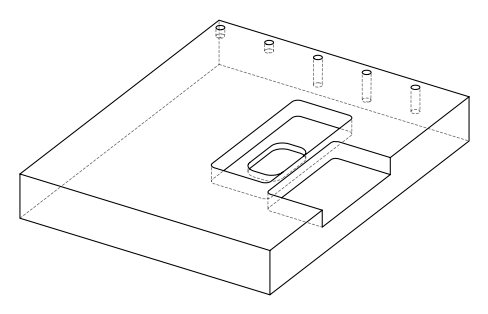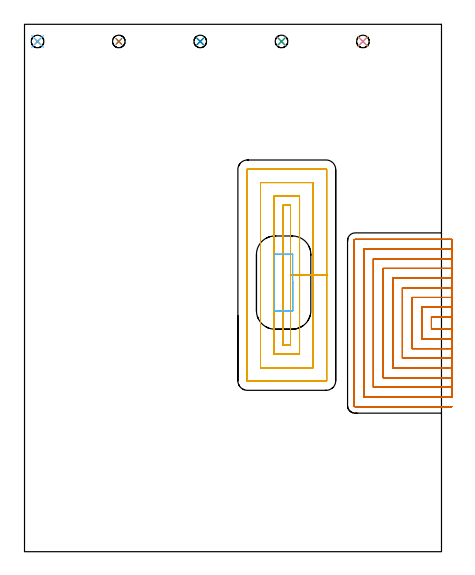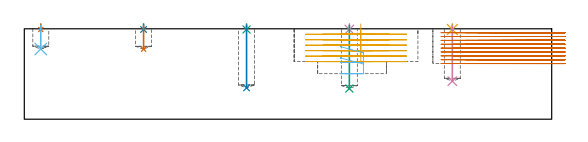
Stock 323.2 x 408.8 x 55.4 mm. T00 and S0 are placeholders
(PLAN: 13 operations, 4 tool changes, 65.7 min)
(1 SPOT_DRILL | STEP1POCKET | NXT0321_9005460120000 | 0.03 min | 0 mm3)
(2 SPOT_DRILL_1 | STEP1POCKET_1 | NXT0321_9005460120000 | 0.03 min | 1 mm3)
(3 SPOT_DRILL_2 | STEP1POCKET_2 | NXT0321_9005460120000 | 0.03 min | 1 mm3)
(4 SPOT_DRILL_3 | STEP1POCKET_3 | NXT0321_9005460120000 | 0.03 min | 1 mm3)
(5 SPOT_DRILL_4 | STEP1POCKET_4 | NXT0321_9005460120000 | 0.03 min | 1 mm3)
(6 DRILL_BLIND_HOLE_INTO_CENTER | STEP1POCKET | NXT0301_069 | 0.06 min | 841 mm3)
(7 DRILL_BLIND_HOLE_INTO_CENTER_1 | STEP1POCKET_1 | NXT0301_069 | 0.06 min | 848 mm3)
(8 DRILL_BLIND_HOLE_INTO_CENTER_2 | STEP1POCKET_2 | NXT0301_069 | 0.15 min | 2628 mm3)
(9 DRILL_BLIND_HOLE_INTO_CENTER_3 | STEP1POCKET_3 | NXT0301_069 | 0.16 min | 2657 mm3)
(10 DRILL_BLIND_HOLE_INTO_CENTER_4 | STEP1POCKET_4 | NXT0301_069 | 0.14 min | 2320 mm3)
(11 MILL_RECTANGULAR_POCKET | POCKET_RECTANGULAR_STRAIGHT | UGT0201_132 | Follow Part, ap 3.5, ae 75% | 16.96 min | 271082 mm3)
(12 MILL_RECTANGULAR_POCKET_1 | POCKET_RECTANGULAR_STRAIGHT_1 | UGT0201_006 | Follow Part, ap 7, ae 75% | 0.78 min | 21184 mm3)
(13 MILL_SLOT | SLOT_PARTIAL_RECTANGULAR | NXT0201_013 | Follow Part, ap 2.5, ae 75% | 47.22 min | 216336 mm3)
(TOOL NXT0321_9005460120000 | NC Spot Drill, 142deg, 12mm, Carbide, Uncoated | D12 PA142 FL30 Z2)
(TOOL NXT0301_069 | Carbide Drill 9.8mm [860.1-0980-029A1-MM 2214] | D9.8 PA140 FL47 Z2)
(TOOL UGT0201_132 | Carbide End Mill 14.0 | D14 FL30 Z4)
(TOOL UGT0201_006 | End Mill 28 mm | D28 FL25 Z2)
(TOOL NXT0201_013 | ENDMILL 10mm | D10 FL30 Z4)
(OP 1 SPOT_DRILL)
G17 G21 G94 G90
T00 M6
G54
G17 G0 G90 X10.1 Y395.5 S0 M3
G43 Z65.4 H0
G94 G81 G98 Z54.978 F250. R58.4
G80
M5
M2
(OP 2 SPOT_DRILL_1)
G17 G21 G94 G90
T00 M6
G54
G17 G0 G90 X73.1 Y395.5 S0 M3
G43 Z65.4 H0
G94 G81 G98 Z54.978 F250. R58.4
G80
M5
M2
(OP 3 SPOT_DRILL_2)
G17 G21 G94 G90
T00 M6
G54
G17 G0 G90 X136.2 Y395.5 S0 M3
G43 Z65.4 H0
G94 G81 G98 Z54.978 F250. R58.4
G80
M5
M2
(OP 4 SPOT_DRILL_3)
G17 G21 G94 G90
T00 M6
G54
G17 G0 G90 X199.2 Y395.5 S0 M3
G43 Z65.4 H0
G94 G81 G98 Z54.978 F250. R58.4
G80
M5
M2
(OP 5 SPOT_DRILL_4)
G17 G21 G94 G90
T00 M6
G54
G17 G0 G90 X262.3 Y395.5 S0 M3
G43 Z65.4 H0
G94 G81 G98 Z54.978 F250. R58.4
G80
M5
M2
(OP 6 DRILL_BLIND_HOLE_INTO_CENTER)
G17 G21 G94 G90
T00 M6
G54
G17 G0 G90 X10.1 Y395.5 S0 M3
G43 Z65.4 H1
G94 G81 G98 Z43. F250. R57.4
G80
M5
M2
(OP 7 DRILL_BLIND_HOLE_INTO_CENTER_1)
G17 G21 G94 G90
T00 M6
G54
G17 G0 G90 X73.1 Y395.5 S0 M3
G43 Z65.4 H1
G94 G81 G98 Z42.9 F250. R57.4
G80
M5
M2
(OP 8 DRILL_BLIND_HOLE_INTO_CENTER_2)
G17 G21 G94 G90
T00 M6
G54
G17 G0 G90 X136.2 Y395.5 S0 M3
G43 Z65.4 H1
G94 G81 G98 Z19.2 F250. R57.4
G80
M5
M2
(OP 9 DRILL_BLIND_HOLE_INTO_CENTER_3)
G17 G21 G94 G90
T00 M6
G54
G17 G0 G90 X199.2 Y395.5 S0 M3
G43 Z65.4 H1
G94 G81 G98 Z18.8 F250. R57.4
G80
M5
M2
(OP 10 DRILL_BLIND_HOLE_INTO_CENTER_4)
G17 G21 G94 G90
T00 M6
G54
G17 G0 G90 X262.3 Y395.5 S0 M3
G43 Z65.4 H1
G94 G81 G98 Z23.3 F250. R57.4
G80
M5
M2
(OP 11 MILL_RECTANGULAR_POCKET)
G17 G21 G94 G90
T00 M6
G54
G17 G0 G90 X206.2 Y190.652 S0 M3
G43 Z65.4 H0
Z58.4
G94 G1 Y214.35 Z52.05 F250.
Y268.6 F500.
X200.4
Y160.1
X206.2
Y214.35
X213.2
Y275.6
X193.4
Y153.1
X213.2
Y214.35
X223.7
Y286.1
X182.9
Y142.6
X223.7
Y214.35
X234.2
Y296.2
G3 X233.8 Y296.6 R0.4
G1 X172.8
G3 X172.4 Y296.2 R0.4
G1 Y132.5
G3 X172.8 Y132.1 R0.4
G1 X233.8
G3 X234.2 Y132.5 R0.4
G1 Y214.35
Y215.35
G0 X206.2 Y190.652 Z55.05
G1 Y214.35 Z48.7 F250.
Y268.6 F500.
X200.4
Y160.1
X206.2
Y214.35
X213.2
Y275.6
X193.4
Y153.1
X213.2
Y214.35
X223.7
Y286.1
X182.9
Y142.6
X223.7
Y214.35
X234.2
Y296.2
G3 X233.8 Y296.6 R0.4
G1 X172.8
G3 X172.4 Y296.2 R0.4
G1 Y132.5
G3 X172.8 Y132.1 R0.4
G1 X233.8
G3 X234.2 Y132.5 R0.4
G1 Y214.35
Y215.35
G0 X206.2 Y190.652 Z51.7
G1 Y214.35 Z45.35 F250.
Y268.6 F500.
X200.4
Y160.1
X206.2
Y214.35
X213.2
Y275.6
X193.4
Y153.1
X213.2
Y214.35
X223.7
Y286.1
X182.9
Y142.6
X223.7
Y214.35
X234.2
Y296.2
G3 X233.8 Y296.6 R0.4
G1 X172.8
G3 X172.4 Y296.2 R0.4
G1 Y132.5
G3 X172.8 Y132.1 R0.4
G1 X233.8
G3 X234.2 Y132.5 R0.4
G1 Y214.35
Y215.35
G0 X206.2 Y190.652 Z48.35
G1 Y214.35 Z42. F250.
Y268.6 F500.
X200.4
Y160.1
X206.2
Y214.35
X213.2
Y275.6
X193.4
Y153.1
X213.2
Y214.35
X223.7
Y286.1
X182.9
Y142.6
X223.7
Y214.35
X234.2
Y296.2
G3 X233.8 Y296.6 R0.4
G1 X172.8
G3 X172.4 Y296.2 R0.4
G1 Y132.5
G3 X172.8 Y132.1 R0.4
G1 X233.8
G3 X234.2 Y132.5 R0.4
G1 Y214.35
Y215.35
G0 X206.2 Y190.652 Z45.
G1 Y214.35 Z38.65 F250.
Y268.6 F500.
X200.4
Y160.1
X206.2
Y214.35
X213.2
Y275.6
X193.4
Y153.1
X213.2
Y214.35
X223.7
Y286.1
X182.9
Y142.6
X223.7
Y214.35
X234.2
Y296.2
G3 X233.8 Y296.6 R0.4
G1 X172.8
G3 X172.4 Y296.2 R0.4
G1 Y132.5
G3 X172.8 Y132.1 R0.4
G1 X233.8
G3 X234.2 Y132.5 R0.4
G1 Y214.35
Y215.35
G0 X206.2 Y190.652 Z41.65
G1 Y214.35 Z35.3 F250.
Y268.6 F500.
X200.4
Y160.1
X206.2
Y214.35
X213.2
Y275.6
X193.4
Y153.1
X213.2
Y214.35
X223.7
Y286.1
X182.9
Y142.6
X223.7
Y214.35
X234.2
Y296.2
G3 X233.8 Y296.6 R0.4
G1 X172.8
G3 X172.4 Y296.2 R0.4
G1 Y132.5
G3 X172.8 Y132.1 R0.4
G1 X233.8
G3 X234.2 Y132.5 R0.4
G1 Y214.35
Y215.35
G0 Z65.4
M5
M2
(OP 12 MILL_RECTANGULAR_POCKET_1)
G17 G21 G94 G90
T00 M6
G54
G17 G0 G90 X193.8 Y187.402 S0 M3
G43 Z65.4 H0
Z44.65
G94 G1 Y186.8 Z44.489 F250.
Y186.745 Z44.474
X193.846 Y186.632 Z44.441
X193.932 Y186.546 Z44.409
X194.045 Y186.5 Z44.376
X207.655 Z40.729
X207.768 Y186.546 Z40.696
X207.854 Y186.632 Z40.664
X207.9 Y186.745 Z40.631
Y186.8 Z40.616
Y208.6 Z34.775
Y230.4 F500.
G3 X207.6 Y230.7 R0.3
G1 X194.1
G3 X193.8 Y230.4 R0.3
G1 Y186.8
G3 X194.1 Y186.5 R0.3
G1 X207.6
G3 X207.9 Y186.8 R0.3
G1 Y208.6
Y209.6
G0 X193.8 Y187.402 Z37.775
G1 Y186.8 Z37.614 F250.
Y186.745 Z37.599
X193.846 Y186.632 Z37.566
X193.932 Y186.546 Z37.534
X194.045 Y186.5 Z37.501
X207.655 Z33.854
X207.768 Y186.546 Z33.821
X207.854 Y186.632 Z33.789
X207.9 Y186.745 Z33.756
Y186.8 Z33.741
Y208.6 Z27.9
Y230.4 F500.
G3 X207.6 Y230.7 R0.3
G1 X194.1
G3 X193.8 Y230.4 R0.3
G1 Y186.8
G3 X194.1 Y186.5 R0.3
G1 X207.6
G3 X207.9 Y186.8 R0.3
G1 Y208.6
Y209.6
G0 Z65.4
M5
M2
(OP 13 MILL_SLOT)
G17 G21 G94 G90
T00 M6
G54
G17 G0 G90 X331.2 Y182.1 S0 M3
G43 Z65.4 H0
Z53.033
G94 G1 X328.2 F250.
X315.4 F500.
Y172.4
X328.2
X331.2 F250.
Y189.6
X328.2
X307.9 F500.
Y164.9
X328.2
X331.2 F250.
Y197.1
X328.2
X300.4 F500.
Y157.4
X328.2
X331.2 F250.
Y204.6
X328.2
X292.9 F500.
Y149.9
X328.2
X331.2 F250.
Y212.1
X328.2
X285.4 F500.
Y142.4
X328.2
X331.2 F250.
Y219.6
X328.2
X277.9 F500.
Y134.9
X328.2
X331.2 F250.
Y227.1
X328.2
X270.4 F500.
Y127.4
X328.2
X331.2 F250.
Y234.6
X328.2
X262.9 F500.
Y119.9
X328.2
X331.2 F250.
Y242.1
X328.2
X256.2 F500.
G3 X255.4 Y241.3 R0.8
G1 Y113.2
G3 X256.2 Y112.4 R0.8
G1 X328.2
X331.2 F250.
G0 Y182.1 Z50.667
G1 X328.2
X315.4 F500.
Y172.4
X328.2
X331.2 F250.
Y189.6
X328.2
X307.9 F500.
Y164.9
X328.2
X331.2 F250.
Y197.1
X328.2
X300.4 F500.
Y157.4
X328.2
X331.2 F250.
Y204.6
X328.2
X292.9 F500.
Y149.9
X328.2
X331.2 F250.
Y212.1
X328.2
X285.4 F500.
Y142.4
X328.2
X331.2 F250.
Y219.6
X328.2
X277.9 F500.
Y134.9
X328.2
X331.2 F250.
Y227.1
X328.2
X270.4 F500.
Y127.4
X328.2
X331.2 F250.
Y234.6
X328.2
X262.9 F500.
Y119.9
X328.2
X331.2 F250.
Y242.1
X328.2
X256.2 F500.
G3 X255.4 Y241.3 R0.8
G1 Y113.2
G3 X256.2 Y112.4 R0.8
G1 X328.2
X331.2 F250.
G0 Y182.1 Z48.3
G1 X328.2
X315.4 F500.
Y172.4
X328.2
X331.2 F250.
Y189.6
X328.2
X307.9 F500.
Y164.9
X328.2
X331.2 F250.
Y197.1
X328.2
X300.4 F500.
Y157.4
X328.2
X331.2 F250.
Y204.6
X328.2
X292.9 F500.
Y149.9
X328.2
X331.2 F250.
Y212.1
X328.2
X285.4 F500.
Y142.4
X328.2
X331.2 F250.
Y219.6
X328.2
X277.9 F500.
Y134.9
X328.2
X331.2 F250.
Y227.1
X328.2
X270.4 F500.
Y127.4
X328.2
X331.2 F250.
Y234.6
X328.2
X262.9 F500.
Y119.9
X328.2
X331.2 F250.
Y242.1
X328.2
X256.2 F500.
G3 X255.4 Y241.3 R0.8
G1 Y113.2
G3 X256.2 Y112.4 R0.8
G1 X328.2
X331.2 F250.
G0 Y182.1 Z45.933
G1 X328.2
X315.4 F500.
Y172.4
X328.2
X331.2 F250.
Y189.6
X328.2
X307.9 F500.
Y164.9
X328.2
X331.2 F250.
Y197.1
X328.2
X300.4 F500.
Y157.4
X328.2
X331.2 F250.
Y204.6
X328.2
X292.9 F500.
Y149.9
X328.2
X331.2 F250.
Y212.1
X328.2
X285.4 F500.
Y142.4
X328.2
X331.2 F250.
Y219.6
X328.2
X277.9 F500.
Y134.9
X328.2
X331.2 F250.
Y227.1
X328.2
X270.4 F500.
Y127.4
X328.2
X331.2 F250.
Y234.6
X328.2
X262.9 F500.
Y119.9
X328.2
X331.2 F250.
Y242.1
X328.2
X256.2 F500.
G3 X255.4 Y241.3 R0.8
G1 Y113.2
G3 X256.2 Y112.4 R0.8
G1 X328.2
X331.2 F250.
G0 Y182.1 Z43.567
G1 X328.2
X315.4 F500.
Y172.4
X328.2
X331.2 F250.
Y189.6
X328.2
X307.9 F500.
Y164.9
X328.2
X331.2 F250.
Y197.1
X328.2
X300.4 F500.
Y157.4
X328.2
X331.2 F250.
Y204.6
X328.2
X292.9 F500.
Y149.9
X328.2
X331.2 F250.
Y212.1
X328.2
X285.4 F500.
Y142.4
X328.2
X331.2 F250.
Y219.6
X328.2
X277.9 F500.
Y134.9
X328.2
X331.2 F250.
Y227.1
X328.2
X270.4 F500.
Y127.4
X328.2
X331.2 F250.
Y234.6
X328.2
X262.9 F500.
Y119.9
X328.2
X331.2 F250.
Y242.1
X328.2
X256.2 F500.
G3 X255.4 Y241.3 R0.8
G1 Y113.2
G3 X256.2 Y112.4 R0.8
G1 X328.2
X331.2 F250.
G0 Y182.1 Z41.2
G1 X328.2
X315.4 F500.
Y172.4
X328.2
X331.2 F250.
Y189.6
X328.2
X307.9 F500.
Y164.9
X328.2
X331.2 F250.
Y197.1
X328.2
X300.4 F500.
Y157.4
X328.2
X331.2 F250.
Y204.6
X328.2
X292.9 F500.
Y149.9
X328.2
X331.2 F250.
Y212.1
X328.2
X285.4 F500.
Y142.4
X328.2
X331.2 F250.
Y219.6
X328.2
X277.9 F500.
Y134.9
X328.2
X331.2 F250.
Y227.1
X328.2
X270.4 F500.
Y127.4
X328.2
X331.2 F250.
Y234.6
X328.2
X262.9 F500.
Y119.9
X328.2
X331.2 F250.
Y242.1
X328.2
X256.2 F500.
G3 X255.4 Y241.3 R0.8
G1 Y113.2
G3 X256.2 Y112.4 R0.8
G1 X328.2
X331.2 F250.
G0 Y182.1 Z38.833
G1 X328.2
X315.4 F500.
Y172.4
X328.2
X331.2 F250.
Y189.6
X328.2
X307.9 F500.
Y164.9
X328.2
X331.2 F250.
Y197.1
X328.2
X300.4 F500.
Y157.4
X328.2
X331.2 F250.
Y204.6
X328.2
X292.9 F500.
Y149.9
X328.2
X331.2 F250.
Y212.1
X328.2
X285.4 F500.
Y142.4
X328.2
X331.2 F250.
Y219.6
X328.2
X277.9 F500.
Y134.9
X328.2
X331.2 F250.
Y227.1
X328.2
X270.4 F500.
Y127.4
X328.2
X331.2 F250.
Y234.6
X328.2
X262.9 F500.
Y119.9
X328.2
X331.2 F250.
Y242.1
X328.2
X256.2 F500.
G3 X255.4 Y241.3 R0.8
G1 Y113.2
G3 X256.2 Y112.4 R0.8
G1 X328.2
X331.2 F250.
G0 Y182.1 Z36.467
G1 X328.2
X315.4 F500.
Y172.4
X328.2
X331.2 F250.
Y189.6
X328.2
X307.9 F500.
Y164.9
X328.2
X331.2 F250.
Y197.1
X328.2
X300.4 F500.
Y157.4
X328.2
X331.2 F250.
Y204.6
X328.2
X292.9 F500.
Y149.9
X328.2
X331.2 F250.
Y212.1
X328.2
X285.4 F500.
Y142.4
X328.2
X331.2 F250.
Y219.6
X328.2
X277.9 F500.
Y134.9
X328.2
X331.2 F250.
Y227.1
X328.2
X270.4 F500.
Y127.4
X328.2
X331.2 F250.
Y234.6
X328.2
X262.9 F500.
Y119.9
X328.2
X331.2 F250.
Y242.1
X328.2
X256.2 F500.
G3 X255.4 Y241.3 R0.8
G1 Y113.2
G3 X256.2 Y112.4 R0.8
G1 X328.2
X331.2 F250.
G0 Y182.1 Z34.1
G1 X328.2
X315.4 F500.
Y172.4
X328.2
X331.2 F250.
Y189.6
X328.2
X307.9 F500.
Y164.9
X328.2
X331.2 F250.
Y197.1
X328.2
X300.4 F500.
Y157.4
X328.2
X331.2 F250.
Y204.6
X328.2
X292.9 F500.
Y149.9
X328.2
X331.2 F250.
Y212.1
X328.2
X285.4 F500.
Y142.4
X328.2
X331.2 F250.
Y219.6
X328.2
X277.9 F500.
Y134.9
X328.2
X331.2 F250.
Y227.1
X328.2
X270.4 F500.
Y127.4
X328.2
X331.2 F250.
Y234.6
X328.2
X262.9 F500.
Y119.9
X328.2
X331.2 F250.
Y242.1
X328.2
X256.2 F500.
G3 X255.4 Y241.3 R0.8
G1 Y113.2
G3 X256.2 Y112.4 R0.8
G1 X328.2
X331.2 F250.
G0 Z65.4
M5
M2
